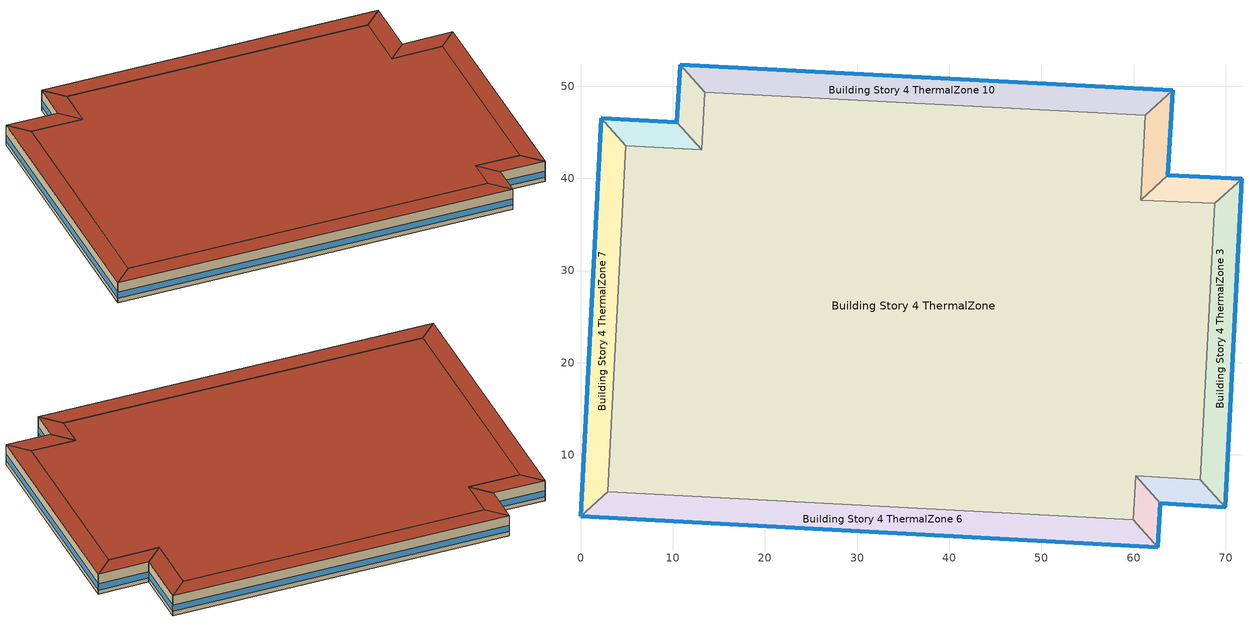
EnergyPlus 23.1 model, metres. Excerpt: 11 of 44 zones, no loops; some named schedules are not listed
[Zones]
Building Story 4 ThermalZone
 floor adiabatic (Typical Interior Ceiling): 61.25,46.86 60.76,37.63 68.8,37.29 67.26,7.32 60.22,7.76 59.96,2.97 2.97,6.01 4.93,43.56 13.14,43.11 13.48,49.34 z10.8
 wall adiabatic (Typical Interior Wall): 60.76,37.63 61.25,46.86 13.48,49.34 13.14,43.11 4.93,43.56 2.97,6.01 59.96,2.97 60.22,7.76 67.26,7.32 68.8,37.29 60.76,37.63 z10.8:14.4
 roof outside (Typical IEAD Roof - Highly Reflective R-25.64): 13.48,49.34 13.14,43.11 4.93,43.56 2.97,6.01 59.96,2.97 60.22,7.76 67.26,7.32 68.8,37.29 60.76,37.63 61.25,46.86 z14.4
Building Story 4 ThermalZone 1
 floor adiabatic (Typical Interior Ceiling): 64.22,49.53 63.72,40.32 60.76,37.63 61.25,46.86 z10.8
 wall outside (Typical Insulated Steel Framed Exterior Wall R-12.99): 63.72,40.32 64.22,49.53 z10.8:14.4
 wall adiabatic (Typical Interior Wall): 64.22,49.53 61.25,46.86 60.76,37.63 63.72,40.32 z10.8:14.4
 window (U 0.55 SHGC 0.25): 63.72,40.34 64.22,49.51 z11.56:12.65
 roof outside (Typical IEAD Roof - Highly Reflective R-25.64): 61.25,46.86 60.76,37.63 63.72,40.32 64.22,49.53 z14.4
Building Story 4 ThermalZone 10
 floor adiabatic (Typical Interior Ceiling): 10.8,52.31 64.22,49.53 61.25,46.86 13.48,49.34 z10.8
 wall outside (Typical Insulated Steel Framed Exterior Wall R-12.99): 64.22,49.53 10.8,52.31 z10.8:14.4
 wall adiabatic (Typical Interior Wall): 10.8,52.31 13.48,49.34 61.25,46.86 64.22,49.53 z10.8:14.4
 window (U 0.55 SHGC 0.25): 64.2,49.53 10.83,52.31 z11.56:12.64
 roof outside (Typical IEAD Roof - Highly Reflective R-25.64): 13.48,49.34 61.25,46.86 64.22,49.53 10.8,52.31 z14.4
Building Story 4 ThermalZone 2
 floor adiabatic (Typical Interior Ceiling): 63.72,40.32 71.76,39.98 68.8,37.29 60.76,37.63 z10.8
 wall outside (Typical Insulated Steel Framed Exterior Wall R-12.99): 71.76,39.98 63.72,40.32 z10.8:14.4
 wall adiabatic (Typical Interior Wall): 63.72,40.32 60.76,37.63 68.8,37.29 71.76,39.98 z10.8:14.4
 window (U 0.55 SHGC 0.25): 71.74,39.98 63.75,40.31 z11.56:12.65
 roof outside (Typical IEAD Roof - Highly Reflective R-25.64): 60.76,37.63 68.8,37.29 71.76,39.98 63.72,40.32 z14.4
Building Story 4 ThermalZone 3
 floor adiabatic (Typical Interior Ceiling): 71.76,39.98 69.92,4.33 67.26,7.32 68.8,37.29 z10.8
 wall outside (Typical Insulated Steel Framed Exterior Wall R-12.99): 69.92,4.33 71.76,39.98 z10.8:14.4
 wall adiabatic (Typical Interior Wall): 71.76,39.98 68.8,37.29 67.26,7.32 69.92,4.33 z10.8:14.4
 window (U 0.55 SHGC 0.25): 69.92,4.36 71.76,39.96 z11.56:12.64
 roof outside (Typical IEAD Roof - Highly Reflective R-25.64): 68.8,37.29 67.26,7.32 69.92,4.33 71.76,39.98 z14.4
Building Story 4 ThermalZone 4
 floor adiabatic (Typical Interior Ceiling): 69.92,4.33 62.89,4.78 60.22,7.76 67.26,7.32 z10.8
 wall outside (Typical Insulated Steel Framed Exterior Wall R-12.99): 62.89,4.78 69.92,4.33 z10.8:14.4
 wall adiabatic (Typical Interior Wall): 69.92,4.33 67.26,7.32 60.22,7.76 62.89,4.78 z10.8:14.4
 window (U 0.55 SHGC 0.25): 62.91,4.77 69.89,4.33 z11.56:12.65
 roof outside (Typical IEAD Roof - Highly Reflective R-25.64): 67.26,7.32 60.22,7.76 62.89,4.78 69.92,4.33 z14.4
Building Story 4 ThermalZone 5
 floor adiabatic (Typical Interior Ceiling): 62.89,4.78 62.63,0 59.96,2.97 60.22,7.76 z10.8
 wall outside (Typical Insulated Steel Framed Exterior Wall R-12.99): 62.63,0 62.89,4.78 z10.8:14.4
 wall adiabatic (Typical Interior Wall): 62.89,4.78 60.22,7.76 59.96,2.97 62.63,0 z10.8:14.4
 window (U 0.55 SHGC 0.25): 62.64,0.03 62.88,4.75 z11.56:12.65
 roof outside (Typical IEAD Roof - Highly Reflective R-25.64): 60.22,7.76 59.96,2.97 62.63,0 62.89,4.78 z14.4
Building Story 4 ThermalZone 6
 floor adiabatic (Typical Interior Ceiling): 62.63,0 0,3.33 2.97,6.01 59.96,2.97 z10.8
 wall outside (Typical Insulated Steel Framed Exterior Wall R-12.99): 0,3.33 62.63,0 z10.8:14.4
 wall adiabatic (Typical Interior Wall): 62.63,0 59.96,2.97 2.97,6.01 0,3.33 z10.8:14.4
 window (U 0.55 SHGC 0.25): 0.03,3.33 62.61,0 z11.56:12.64
 roof outside (Typical IEAD Roof - Highly Reflective R-25.64): 59.96,2.97 2.97,6.01 0,3.33 62.63,0 z14.4
Building Story 4 ThermalZone 7
 floor adiabatic (Typical Interior Ceiling): 0,3.33 2.26,46.53 4.93,43.56 2.97,6.01 z10.8
 wall outside (Typical Insulated Steel Framed Exterior Wall R-12.99): 2.26,46.53 0,3.33 z10.8:14.4
 wall adiabatic (Typical Interior Wall): 0,3.33 2.97,6.01 4.93,43.56 2.26,46.53 z10.8:14.4
 window (U 0.55 SHGC 0.25): 2.26,46.51 0,3.36 z11.56:12.64
 roof outside (Typical IEAD Roof - Highly Reflective R-25.64): 2.97,6.01 4.93,43.56 2.26,46.53 0,3.33 z14.4
Building Story 4 ThermalZone 8
 floor adiabatic (Typical Interior Ceiling): 2.26,46.53 10.47,46.09 13.14,43.11 4.93,43.56 z10.8
 wall outside (Typical Insulated Steel Framed Exterior Wall R-12.99): 10.47,46.09 2.26,46.53 z10.8:14.4
 wall adiabatic (Typical Interior Wall): 2.26,46.53 4.93,43.56 13.14,43.11 10.47,46.09 z10.8:14.4
 window (U 0.55 SHGC 0.25): 10.44,46.09 2.29,46.53 z11.56:12.65
 roof outside (Typical IEAD Roof - Highly Reflective R-25.64): 4.93,43.56 13.14,43.11 10.47,46.09 2.26,46.53 z14.4
Building Story 4 ThermalZone 9
 floor adiabatic (Typical Interior Ceiling): 10.47,46.09 10.8,52.31 13.48,49.34 13.14,43.11 z10.8
 wall outside (Typical Insulated Steel Framed Exterior Wall R-12.99): 10.8,52.31 10.47,46.09 z10.8:14.4
 wall adiabatic (Typical Interior Wall): 10.47,46.09 13.14,43.11 13.48,49.34 10.8,52.31 z10.8:14.4
 window (U 0.55 SHGC 0.25): 10.8,52.28 10.47,46.12 z11.56:12.65
 roof outside (Typical IEAD Roof - Highly Reflective R-25.64): 13.14,43.11 13.48,49.34 10.8,52.31 10.47,46.09 z14.4
[Building]
bld_33: Terrain=City
[Site:Location]
Jack Northrop Fld H_CA_USA: Latitude {deg}=41.3134; Longitude {deg}=-105.584; Time Zone {hr}=-8; Elevation {m}=21
[Site:GroundTemperature:FCfactorMethod]
18.8, 14.3, 13.6, 13.2, 13.3, 12.6, 15.3, 15.6, 17.7, 19.4, 19.7, 18.5
[Site:WaterMainsTemperature]
Calculation Method=Correlation; Annual Average Outdoor Air Temperature {C}=8.96667; Maximum Difference In Monthly Average Outdoor Air Temperatures {deltaC}=26.2
[SizingPeriod:DesignDay] Day of Month=21; Dry-Bulb Temperature Range Modifier Type=DefaultMultipliers; Humidity Condition Type=Wetbulb; Barometric Pressure {Pa}=98769; Rain Indicator=No; Snow Indicator=No; Daylight Saving Time Indicator=No; Begin Environment Reset Mode=FullResetAtBeginEnvironment
Name | Month | Day Type | Maximum Dry-Bulb Temperature {C} | Daily Dry-Bulb Temperature Range {deltaC} | Wetbulb or DewPoint at Maximum Dry-Bulb {C} | Wind Speed {m/s} | Wind Direction {deg} | Solar Model Indicator | ASHRAE Clear Sky Optical Depth for Beam Irradiance (taub) | ASHRAE Clear Sky Optical Depth for Diffuse Irradiance (taud) | Sky Clearness
Buffalo Niagara Intl Ap Ann Clg .4% Condns DB=>MWB 1 | 7 | SummerDesignDay | 30.3 | 9.3 | 21.8 | 5.7 | 240 | ASHRAETau | 0.462 | 2.001
Buffalo Niagara Intl Ap Ann Clg .4% Condns WB=>MDB 1 | 7 | SummerDesignDay | 27.8 | 9.3 | 23.8 | 5.7 | 240 | ASHRAETau | 0.462 | 2.001
Buffalo Niagara Intl Ap Ann Htg 99.6% Condns DB 1 | 1 | WinterDesignDay | -16.3 | 0 | -16.3 | 5.1 | 270 | ASHRAEClearSky |  |  | 0
[Material]
Name | Roughness | Thickness {m} | Conductivity {W/m-K} | Density {kg/m3} | Specific Heat {J/kg-K} | Thermal Absorptance | Solar Absorptance | Visible Absorptance
100mm Normalweight concrete floor | MediumRough | 0.1016 | 2.31045 | 2322 | 832.557 | 0.9 | 0.7 | 0.7
25mm Stucco | Smooth | 0.0254 | 0.72 | 1856 | 840 | 0.9 | 0.7 | 0.7
5/8 in. Gypsum Board | MediumSmooth | 0.0159 | 0.16 | 800 | 1090 | 0.9 | 0.7 | 0.7
G01 13mm gypsum board | Smooth | 0.0127 | 0.160031 | 800.001 | 1090.73 | 0.9 | 0.7 | 0.5
Metal Roof Surface | Smooth | 0.0008 | 45.28 | 7824 | 500 | 0.9 | 0.7 | 0.7
Roof Membrane - Highly Reflective | VeryRough | 0.0095 | 0.16 | 1121.29 | 1460 | 0.75 | 0.45 | 0.7
Std Wood 6inch 1; Std Wood 6inch 2 | MediumSmooth | 0.15 | 0.12 | 540 | 1210 | 0.9 | 0.7 | 0.7
[Material:NoMass] Roughness=Smooth; Thermal Absorptance=0.9; Solar Absorptance=0.7
Name | Thermal Resistance {m2-K/W} | Visible Absorptance
CP02 CARPET PAD | 0.21648 | 0.8
Typical Insulation R-10.81 | 1.90342 | 0.7
Typical Insulation R-24.52 | 4.31889 | 0.7
[WindowMaterial:Gas]
Gap_1_W_0_0032: Gas Type=Air; Thickness {m}=0.0032
[WindowMaterial:Glazing] Optical Data Type=SpectralAverage; Infrared Transmittance at Normal Incidence=0; Back Side Infrared Hemispherical Emissivity=0.84; Conductivity {W/m-K}=1; Dirt Correction Factor for Solar and Visible Transmittance=1; Solar Diffusing=No
Name | Thickness {m} | Solar Transmittance at Normal Incidence | Front Side Solar Reflectance at Normal Incidence | Back Side Solar Reflectance at Normal Incidence | Visible Transmittance at Normal Incidence | Front Side Visible Reflectance at Normal Incidence | Back Side Visible Reflectance at Normal Incidence | Front Side Infrared Hemispherical Emissivity
Glass_2022F_LayerAvg | 0.0039 | 0.355897 | 0.394095 | 0.265645 | 0.677694 | 0.042734 | 0.05547 | 0.046
Glass_2175_LayerAvg | 0.0086 | 0.167758 | 0.217606 | 0.437978 | 0.416044 | 0.078729 | 0.10654 | 0.84
[Construction]
InteriorFurnishings 1: Std Wood 6inch 1
InteriorFurnishings 2: Std Wood 6inch 2
Typical IEAD Roof - Highly Reflective R-25.64: Roof Membrane - Highly Reflective, Typical Insulation R-24.52, Metal Roof Surface
Typical Insulated Steel Framed Exterior Wall R-12.99: 25mm Stucco, 5/8 in. Gypsum Board, Typical Insulation R-10.81, 5/8 in. Gypsum Board
Typical Interior Ceiling: CP02 CARPET PAD, 100mm Normalweight concrete floor
Typical Interior Wall: G01 13mm gypsum board, G01 13mm gypsum board
U 0.55 SHGC 0.25: Glass_2175_LayerAvg, Gap_1_W_0_0032, Glass_2022F_LayerAvg
[Zone] Multiplier=1; Part of Total Floor Area=Yes
Building Story 4 ThermalZone; Building Story 4 ThermalZone 1; Building Story 4 ThermalZone 10; Building Story 4 ThermalZone 2; Building Story 4 ThermalZone 3; Building Story 4 ThermalZone 4; Building Story 4 ThermalZone 5; Building Story 4 ThermalZone 6; Building Story 4 ThermalZone 7; Building Story 4 ThermalZone 8; Building Story 4 ThermalZone 9
[Space] Space Type=Story Top Blended Space Type
Name | Zone
Building Story 4 Space | Building Story 4 ThermalZone
Building Story 4 Space 1 | Building Story 4 ThermalZone 1
Building Story 4 Space 10 | Building Story 4 ThermalZone 10
Building Story 4 Space 2 | Building Story 4 ThermalZone 2
Building Story 4 Space 3 | Building Story 4 ThermalZone 3
Building Story 4 Space 4 | Building Story 4 ThermalZone 4
Building Story 4 Space 5 | Building Story 4 ThermalZone 5
Building Story 4 Space 6 | Building Story 4 ThermalZone 6
Building Story 4 Space 7 | Building Story 4 ThermalZone 7
Building Story 4 Space 8 | Building Story 4 ThermalZone 8
Building Story 4 Space 9 | Building Story 4 ThermalZone 9
[SpaceList]
Story Top Blended Space Type: Building Story 4 Space 4, Building Story 4 Space, Building Story 4 Space 6, Building Story 4 Space 1, Building Story 4 Space 3, Building Story 4 Space 2, Building Story 4 Space 7, Building Story 4 Space 8, Building Story 4 Space 5, Building Story 4 Space 10, Building Story 4 Space 9
[InternalMass]
Name | Construction | Zone or ZoneList | Space or SpaceList | Surface Area {m2}
Building Story 4 Space 4 Office WholeBuilding - Lg Office A  - Story Top Mass; Building Story 4 Space 4 Office WholeBuilding - Lg Office C  - Story Top Mass | InteriorFurnishings 1 | Building Story 4 ThermalZone 4 | Building Story 4 Space 4 | 3.36376
Building Story 4 Space Office WholeBuilding - Lg Office A  - Story Top Mass; Building Story 4 Space Office WholeBuilding - Lg Office C  - Story Top Mass | InteriorFurnishings 1 | Building Story 4 ThermalZone | Building Story 4 Space | 450.285
Building Story 4 Space 6 Office WholeBuilding - Lg Office A  - Story Top Mass; Building Story 4 Space 6 Office WholeBuilding - Lg Office C  - Story Top Mass | InteriorFurnishings 1 | Building Story 4 ThermalZone 6 | Building Story 4 Space 6 | 28.7518
Building Story 4 Space 1 Office WholeBuilding - Lg Office A  - Story Top Mass; Building Story 4 Space 1 Office WholeBuilding - Lg Office C  - Story Top Mass | InteriorFurnishings 1 | Building Story 4 ThermalZone 1 | Building Story 4 Space 1 | 4.42116
Building Story 4 Space 3 Office WholeBuilding - Lg Office A  - Story Top Mass; Building Story 4 Space 3 Office WholeBuilding - Lg Office C  - Story Top Mass | InteriorFurnishings 1 | Building Story 4 ThermalZone 3 | Building Story 4 Space 3 | 15.6847
Building Story 4 Space 2 Office WholeBuilding - Lg Office A  - Story Top Mass; Building Story 4 Space 2 Office WholeBuilding - Lg Office C  - Story Top Mass | InteriorFurnishings 1 | Building Story 4 ThermalZone 2 | Building Story 4 Space 2 | 3.84133
Building Story 4 Space 7 Office WholeBuilding - Lg Office A  - Story Top Mass; Building Story 4 Space 7 Office WholeBuilding - Lg Office C  - Story Top Mass | InteriorFurnishings 1 | Building Story 4 ThermalZone 7 | Building Story 4 Space 7 | 19.4034
Building Story 4 Space 8 Office WholeBuilding - Lg Office A  - Story Top Mass; Building Story 4 Space 8 Office WholeBuilding - Lg Office C  - Story Top Mass | InteriorFurnishings 1 | Building Story 4 ThermalZone 8 | Building Story 4 Space 8 | 3.94167
Building Story 4 Space 5 Office WholeBuilding - Lg Office A  - Story Top Mass; Building Story 4 Space 5 Office WholeBuilding - Lg Office C  - Story Top Mass | InteriorFurnishings 1 | Building Story 4 ThermalZone 5 | Building Story 4 Space 5 | 2.29584
Building Story 4 Space 10 Office WholeBuilding - Lg Office A  - Story Top Mass; Building Story 4 Space 10 Office WholeBuilding - Lg Office C  - Story Top Mass | InteriorFurnishings 1 | Building Story 4 ThermalZone 10 | Building Story 4 Space 10 | 24.3164
Building Story 4 Space 9 Office WholeBuilding - Lg Office A  - Story Top Mass; Building Story 4 Space 9 Office WholeBuilding - Lg Office C  - Story Top Mass | InteriorFurnishings 1 | Building Story 4 ThermalZone 9 | Building Story 4 Space 9 | 2.99235
Building Story 4 Space 4 Office WholeBuilding - Lg Office A end_a - Story Top Mass; Building Story 4 Space 4 Office WholeBuilding - Lg Office A end_b - Story Top Mass; Building Story 4 Space 4 Office WholeBuilding - Lg Office C end_a - Story Top Mass; Building Story 4 Space 4 Office WholeBuilding - Lg Office C end_b - Story Top Mass | InteriorFurnishings 1 | Building Story 4 ThermalZone 4 | Building Story 4 Space 4 | 0.251434
Building Story 4 Space Office WholeBuilding - Lg Office A end_a - Story Top Mass; Building Story 4 Space Office WholeBuilding - Lg Office A end_b - Story Top Mass; Building Story 4 Space Office WholeBuilding - Lg Office C end_a - Story Top Mass; Building Story 4 Space Office WholeBuilding - Lg Office C end_b - Story Top Mass | InteriorFurnishings 1 | Building Story 4 ThermalZone | Building Story 4 Space | 33.6579
Building Story 4 Space 6 Office WholeBuilding - Lg Office A end_a - Story Top Mass; Building Story 4 Space 6 Office WholeBuilding - Lg Office A end_b - Story Top Mass; Building Story 4 Space 6 Office WholeBuilding - Lg Office C end_a - Story Top Mass; Building Story 4 Space 6 Office WholeBuilding - Lg Office C end_b - Story Top Mass | InteriorFurnishings 1 | Building Story 4 ThermalZone 6 | Building Story 4 Space 6 | 2.14914
Building Story 4 Space 1 Office WholeBuilding - Lg Office A end_a - Story Top Mass; Building Story 4 Space 1 Office WholeBuilding - Lg Office A end_b - Story Top Mass; Building Story 4 Space 1 Office WholeBuilding - Lg Office C end_a - Story Top Mass; Building Story 4 Space 1 Office WholeBuilding - Lg Office C end_b - Story Top Mass | InteriorFurnishings 1 | Building Story 4 ThermalZone 1 | Building Story 4 Space 1 | 0.330473
Building Story 4 Space 3 Office WholeBuilding - Lg Office A end_a - Story Top Mass; Building Story 4 Space 3 Office WholeBuilding - Lg Office A end_b - Story Top Mass; Building Story 4 Space 3 Office WholeBuilding - Lg Office C end_a - Story Top Mass; Building Story 4 Space 3 Office WholeBuilding - Lg Office C end_b - Story Top Mass | InteriorFurnishings 1 | Building Story 4 ThermalZone 3 | Building Story 4 Space 3 | 1.1724
Building Story 4 Space 2 Office WholeBuilding - Lg Office A end_a - Story Top Mass; Building Story 4 Space 2 Office WholeBuilding - Lg Office A end_b - Story Top Mass; Building Story 4 Space 2 Office WholeBuilding - Lg Office C end_a - Story Top Mass; Building Story 4 Space 2 Office WholeBuilding - Lg Office C end_b - Story Top Mass | InteriorFurnishings 1 | Building Story 4 ThermalZone 2 | Building Story 4 Space 2 | 0.287132
Building Story 4 Space 7 Office WholeBuilding - Lg Office A end_a - Story Top Mass; Building Story 4 Space 7 Office WholeBuilding - Lg Office A end_b - Story Top Mass; Building Story 4 Space 7 Office WholeBuilding - Lg Office C end_a - Story Top Mass; Building Story 4 Space 7 Office WholeBuilding - Lg Office C end_b - Story Top Mass | InteriorFurnishings 1 | Building Story 4 ThermalZone 7 | Building Story 4 Space 7 | 1.45037
Building Story 4 Space 8 Office WholeBuilding - Lg Office A end_a - Story Top Mass; Building Story 4 Space 8 Office WholeBuilding - Lg Office A end_b - Story Top Mass; Building Story 4 Space 8 Office WholeBuilding - Lg Office C end_a - Story Top Mass; Building Story 4 Space 8 Office WholeBuilding - Lg Office C end_b - Story Top Mass | InteriorFurnishings 1 | Building Story 4 ThermalZone 8 | Building Story 4 Space 8 | 0.294632
Building Story 4 Space 5 Office WholeBuilding - Lg Office A end_a - Story Top Mass; Building Story 4 Space 5 Office WholeBuilding - Lg Office A end_b - Story Top Mass; Building Story 4 Space 5 Office WholeBuilding - Lg Office C end_a - Story Top Mass; Building Story 4 Space 5 Office WholeBuilding - Lg Office C end_b - Story Top Mass | InteriorFurnishings 1 | Building Story 4 ThermalZone 5 | Building Story 4 Space 5 | 0.17161
Building Story 4 Space 10 Office WholeBuilding - Lg Office A end_a - Story Top Mass; Building Story 4 Space 10 Office WholeBuilding - Lg Office A end_b - Story Top Mass; Building Story 4 Space 10 Office WholeBuilding - Lg Office C end_a - Story Top Mass; Building Story 4 Space 10 Office WholeBuilding - Lg Office C end_b - Story Top Mass | InteriorFurnishings 1 | Building Story 4 ThermalZone 10 | Building Story 4 Space 10 | 1.8176
Building Story 4 Space 9 Office WholeBuilding - Lg Office A end_a - Story Top Mass; Building Story 4 Space 9 Office WholeBuilding - Lg Office A end_b - Story Top Mass; Building Story 4 Space 9 Office WholeBuilding - Lg Office C end_a - Story Top Mass; Building Story 4 Space 9 Office WholeBuilding - Lg Office C end_b - Story Top Mass | InteriorFurnishings 1 | Building Story 4 ThermalZone 9 | Building Story 4 Space 9 | 0.223672
Building Story 4 Space 4 Office WholeBuilding - Lg Office B  - Story Top Mass | InteriorFurnishings 1 | Building Story 4 ThermalZone 4 | Building Story 4 Space 4 | 27.7583
Building Story 4 Space Office WholeBuilding - Lg Office B  - Story Top Mass | InteriorFurnishings 1 | Building Story 4 ThermalZone | Building Story 4 Space | 3715.84
Building Story 4 Space 6 Office WholeBuilding - Lg Office B  - Story Top Mass | InteriorFurnishings 1 | Building Story 4 ThermalZone 6 | Building Story 4 Space 6 | 237.265
Building Story 4 Space 1 Office WholeBuilding - Lg Office B  - Story Top Mass | InteriorFurnishings 1 | Building Story 4 ThermalZone 1 | Building Story 4 Space 1 | 36.4842
Building Story 4 Space 3 Office WholeBuilding - Lg Office B  - Story Top Mass | InteriorFurnishings 1 | Building Story 4 ThermalZone 3 | Building Story 4 Space 3 | 129.433
Building Story 4 Space 2 Office WholeBuilding - Lg Office B  - Story Top Mass | InteriorFurnishings 1 | Building Story 4 ThermalZone 2 | Building Story 4 Space 2 | 31.6994
Building Story 4 Space 7 Office WholeBuilding - Lg Office B  - Story Top Mass | InteriorFurnishings 1 | Building Story 4 ThermalZone 7 | Building Story 4 Space 7 | 160.12
Building Story 4 Space 8 Office WholeBuilding - Lg Office B  - Story Top Mass | InteriorFurnishings 1 | Building Story 4 ThermalZone 8 | Building Story 4 Space 8 | 32.5273
Building Story 4 Space 5 Office WholeBuilding - Lg Office B  - Story Top Mass | InteriorFurnishings 1 | Building Story 4 ThermalZone 5 | Building Story 4 Space 5 | 18.9457
Building Story 4 Space 10 Office WholeBuilding - Lg Office B  - Story Top Mass | InteriorFurnishings 1 | Building Story 4 ThermalZone 10 | Building Story 4 Space 10 | 200.663
Building Story 4 Space 9 Office WholeBuilding - Lg Office B  - Story Top Mass | InteriorFurnishings 1 | Building Story 4 ThermalZone 9 | Building Story 4 Space 9 | 24.6934
Building Story 4 Space 4 Office WholeBuilding - Lg Office B end_a - Story Top Mass; Building Story 4 Space 4 Office WholeBuilding - Lg Office B end_b - Story Top Mass | InteriorFurnishings 1 | Building Story 4 ThermalZone 4 | Building Story 4 Space 4 | 2.07488
Building Story 4 Space Office WholeBuilding - Lg Office B end_a - Story Top Mass; Building Story 4 Space Office WholeBuilding - Lg Office B end_b - Story Top Mass | InteriorFurnishings 1 | Building Story 4 ThermalZone | Building Story 4 Space | 277.751
Building Story 4 Space 6 Office WholeBuilding - Lg Office B end_a - Story Top Mass; Building Story 4 Space 6 Office WholeBuilding - Lg Office B end_b - Story Top Mass | InteriorFurnishings 1 | Building Story 4 ThermalZone 6 | Building Story 4 Space 6 | 17.7351
Building Story 4 Space 1 Office WholeBuilding - Lg Office B end_a - Story Top Mass; Building Story 4 Space 1 Office WholeBuilding - Lg Office B end_b - Story Top Mass | InteriorFurnishings 1 | Building Story 4 ThermalZone 1 | Building Story 4 Space 1 | 2.72712
Building Story 4 Space 3 Office WholeBuilding - Lg Office B end_a - Story Top Mass; Building Story 4 Space 3 Office WholeBuilding - Lg Office B end_b - Story Top Mass | InteriorFurnishings 1 | Building Story 4 ThermalZone 3 | Building Story 4 Space 3 | 9.67489
Building Story 4 Space 2 Office WholeBuilding - Lg Office B end_a - Story Top Mass; Building Story 4 Space 2 Office WholeBuilding - Lg Office B end_b - Story Top Mass | InteriorFurnishings 1 | Building Story 4 ThermalZone 2 | Building Story 4 Space 2 | 2.36947
Building Story 4 Space 7 Office WholeBuilding - Lg Office B end_a - Story Top Mass; Building Story 4 Space 7 Office WholeBuilding - Lg Office B end_b - Story Top Mass | InteriorFurnishings 1 | Building Story 4 ThermalZone 7 | Building Story 4 Space 7 | 11.9687
Building Story 4 Space 8 Office WholeBuilding - Lg Office B end_a - Story Top Mass; Building Story 4 Space 8 Office WholeBuilding - Lg Office B end_b - Story Top Mass | InteriorFurnishings 1 | Building Story 4 ThermalZone 8 | Building Story 4 Space 8 | 2.43136
Building Story 4 Space 5 Office WholeBuilding - Lg Office B end_a - Story Top Mass; Building Story 4 Space 5 Office WholeBuilding - Lg Office B end_b - Story Top Mass | InteriorFurnishings 1 | Building Story 4 ThermalZone 5 | Building Story 4 Space 5 | 1.41615
Building Story 4 Space 10 Office WholeBuilding - Lg Office B end_a - Story Top Mass; Building Story 4 Space 10 Office WholeBuilding - Lg Office B end_b - Story Top Mass | InteriorFurnishings 1 | Building Story 4 ThermalZone 10 | Building Story 4 Space 10 | 14.9992
Building Story 4 Space 9 Office WholeBuilding - Lg Office B end_a - Story Top Mass; Building Story 4 Space 9 Office WholeBuilding - Lg Office B end_b - Story Top Mass | InteriorFurnishings 1 | Building Story 4 ThermalZone 9 | Building Story 4 Space 9 | 1.84578
Building Story 4 Space Mass | InteriorFurnishings 2 | Building Story 4 ThermalZone | Building Story 4 Space | 5306.54
Building Story 4 Space 1 Mass | InteriorFurnishings 2 | Building Story 4 ThermalZone 1 | Building Story 4 Space 1 | 52.1027
Building Story 4 Space 10 Mass | InteriorFurnishings 2 | Building Story 4 ThermalZone 10 | Building Story 4 Space 10 | 286.564
Building Story 4 Space 2 Mass | InteriorFurnishings 2 | Building Story 4 ThermalZone 2 | Building Story 4 Space 2 | 45.2695
Building Story 4 Space 3 Mass | InteriorFurnishings 2 | Building Story 4 ThermalZone 3 | Building Story 4 Space 3 | 184.842
Building Story 4 Space 4 Mass | InteriorFurnishings 2 | Building Story 4 ThermalZone 4 | Building Story 4 Space 4 | 39.6413
Building Story 4 Space 5 Mass | InteriorFurnishings 2 | Building Story 4 ThermalZone 5 | Building Story 4 Space 5 | 27.0561
Building Story 4 Space 6 Mass | InteriorFurnishings 2 | Building Story 4 ThermalZone 6 | Building Story 4 Space 6 | 338.836
Building Story 4 Space 7 Mass | InteriorFurnishings 2 | Building Story 4 ThermalZone 7 | Building Story 4 Space 7 | 228.666
Building Story 4 Space 8 Mass | InteriorFurnishings 2 | Building Story 4 ThermalZone 8 | Building Story 4 Space 8 | 46.4519
Building Story 4 Space 9 Mass | InteriorFurnishings 2 | Building Story 4 ThermalZone 9 | Building Story 4 Space 9 | 35.2644
[Lights]
Office WholeBuilding - Lg Office Lights 2: Zone or ZoneList or Space or SpaceList=Story Top Blended Space Type; Schedule=OfficeLarge BLDG_LIGHT_SCH_2013; Design Level Calculation Method=Watts/Area; Watts per Zone Floor Area {W/m2}=8.82641; Return Air Fraction=0; Fraction Radiant=0.7; Fraction Visible=0.2; Fraction Replaceable=1
[People]
Office WholeBuilding - Lg Office People 2: Zone or ZoneList or Space or SpaceList=Story Top Blended Space Type; Number of People Schedule=OfficeLarge BLDG_OCC_SCH; Number of People Calculation Method=People/Area; People per Floor Area {person/m2}=0.0538196; Fraction Radiant=0.3; Activity Level Schedule=OfficeLarge ACTIVITY_SCH; Enable ASHRAE 55 Comfort Warnings=Yes; Mean Radiant Temperature Calculation Type=ZoneAveraged; Work Efficiency Schedule=Work Efficiency Schedule; Clothing Insulation Schedule=Clothing Schedule; Air Velocity Schedule=Air Velocity Schedule; Thermal Comfort Model 1 Type=Fanger
[ElectricEquipment]
Office WholeBuilding - Lg Office Elec Equip 2: Zone or ZoneList or Space or SpaceList=Story Top Blended Space Type; Schedule=OfficeLarge BLDG_EQUIP_SCH; Design Level Calculation Method=Watts/Area; Watts per Zone Floor Area {W/m2}=8.07007; Fraction Latent=0; Fraction Radiant=0.5; Fraction Lost=0
[ZoneInfiltration:DesignFlowRate] Zone or ZoneList or Space or SpaceList=Story Top Blended Space Type; Schedule=Always On Discrete; Design Flow Rate Calculation Method=Flow/ExteriorArea; Constant Term Coefficient=0; Temperature Term Coefficient=0; Velocity Term Coefficient=0.224; Velocity Squared Term Coefficient=0
Name | Flow Rate per Exterior Surface Area {m3/s-m2}
Office WholeBuilding - Lg Office A  - Story Top Infiltration; Office WholeBuilding - Lg Office C  - Story Top Infiltration | 2.64808e-05
Office WholeBuilding - Lg Office A end_a - Story Top Infiltration; Office WholeBuilding - Lg Office A end_b - Story Top Infiltration; Office WholeBuilding - Lg Office C end_a - Story Top Infiltration; Office WholeBuilding - Lg Office C end_b - Story Top Infiltration | 3.95878e-06
Office WholeBuilding - Lg Office B end_a - Story Top Infiltration; Office WholeBuilding - Lg Office B end_b - Story Top Infiltration | 1.63343e-05
[Daylighting:Controls] Lighting Control Type=Stepped; Minimum Input Power Fraction for Continuous or ContinuousOff Dimming Control=0.3; Minimum Light Output Fraction for Continuous or ContinuousOff Dimming Control=0.2; Number of Stepped Control Steps=3; Probability Lighting will be Reset When Needed in Manual Stepped Control=1; Glare Calculation Azimuth Angle of View Direction Clockwise from Zone y-Axis {deg}=-0; Maximum Allowable Discomfort Glare Index=22; Illuminance Setpoint at Reference Point 1 {lux}=377; Illuminance Setpoint at Reference Point 2 {lux}=377
Name | Zone or Space | Glare Calculation Daylighting Reference Point | Daylighting Reference Point 1 | Fraction of Lights Controlled by Reference Point 1 | Daylighting Reference Point 2 | Fraction of Lights Controlled by Reference Point 2
Building Story 4 ThermalZone 10 DaylightingControls | Building Story 4 ThermalZone 10 | Building Story 4 Space 10 Daylt Sensor 1 | Building Story 4 Space 10 Daylt Sensor 1 | 0.452 | Building Story 4 Space 10 Daylt Sensor 2 | 0.107
Building Story 4 ThermalZone 3 DaylightingControls | Building Story 4 ThermalZone 3 | Building Story 4 Space 3 Daylt Sensor 1 | Building Story 4 Space 3 Daylt Sensor 1 | 0.459 | Building Story 4 Space 3 Daylt Sensor 2 | 0.104
Building Story 4 ThermalZone 6 DaylightingControls | Building Story 4 ThermalZone 6 | Building Story 4 Space 6 Daylt Sensor 1 | Building Story 4 Space 6 Daylt Sensor 1 | 0.45 | Building Story 4 Space 6 Daylt Sensor 2 | 0.108
Building Story 4 ThermalZone 7 DaylightingControls | Building Story 4 ThermalZone 7 | Building Story 4 Space 7 Daylt Sensor 1 | Building Story 4 Space 7 Daylt Sensor 1 | 0.454 | Building Story 4 Space 7 Daylt Sensor 2 | 0.106
[AvailabilityManager:NightCycle] Applicability Schedule=Always On Discrete; Control Type=CycleOnAny; Thermostat Tolerance {deltaC}=1.9999; Cycling Run Time Control Type=Thermostat; Cycling Run Time {s}=1800
Name | Fan Schedule
Availability Manager Night Cycle 1 | 11 Zone PVAV Occ Sch
Availability Manager Night Cycle 2 | 11 Zone PVAV 1 Occ Sch
Availability Manager Night Cycle 3 | 11 Zone PVAV 2 Occ Sch
Availability Manager Night Cycle 4 | 11 Zone PVAV 3 Occ Sch
[AvailabilityManager:Scheduled] Schedule=Always On Discrete
11 Zone PVAV OA System Availability Manager; 11 Zone PVAV 1 OA System Availability Manager; 11 Zone PVAV 2 OA System Availability Manager; 11 Zone PVAV 3 OA System Availability Manager
[Exterior:Lights] Control Option=AstronomicalClock
Name | Schedule | Design Level {W}
Building Facades | Schedule Ruleset 1 | 1153.37
Main Entries | Schedule Ruleset 2 | 340.548
Other Doors | Schedule Ruleset 2 | 757.718
Parking Areas and Drives | Schedule Ruleset 2 | 13552.8
[EnergyManagementSystem:Sensor]
Name | Output:Variable or Output:Meter Index Key | Output:Variable or Output:Meter
Ele_Sen | Whole Building | Facility Total Purchased Electricity Energy
Fut_Sen | NYSTc 2030 Future Hourly Emissions Sch | Schedule Value
His_Sen | New York 2019 Historical Hourly Emissions Sch | Schedule Value
Mains_Water_Temp_Sen | Environment | Site Mains Water Temperature
OAT; OAT_1; OAT_2; OAT_3 | Environment | Site Outdoor Air Drybulb Temperature
[EnergyManagementSystem:Actuator] Actuated Component Control Type=Schedule Value
Name | Actuated Component Unique | Actuated Component Type
Mains_Water_Temp_Act | Mains Water Temperature | Schedule:Constant
SYS11ZonePVAV1ClgSch0; SYS11ZonePVAVClgSch0 | SchoolSecondary CLGSETP_SCH_NO_SETBACK | Schedule:Year
SYS11ZonePVAV1HtgSch0 | SchoolSecondary HTGSETP_SCH_YES_OPTIMUM | Schedule:Year
SYS11ZonePVAV2ClgSch0; SYS11ZonePVAV3ClgSch0 | OfficeLarge CLGSETP_SCH_NO_SETBACK | Schedule:Year
SYS11ZonePVAV2HtgSch0; SYS11ZonePVAV3HtgSch0 | OfficeLarge HTGSETP_SCH_YES_OPTIMUM | Schedule:Year
SYS11ZonePVAVHtgSch0 | SchoolSecondary HTGSETP_SCH_PSZ_AC | Schedule:Year
[EnergyManagementSystem:Program]
Emissions_Calc_Prgm: SET fut_hr_val = Fut_Sen; SET his_hr_val = His_Sen; SET fut_yr_val = 92; SET his_yr_val = 583; SET elec = Ele_Sen; SET conv = 1000000 * 60 * 60; SET conv_kg_mt = 0.001; SET fut_hr = (fut_hr_val * elec / conv) * conv_kg_mt; SET his_hr = (his_hr_val * elec / conv) * conv_kg_mt; SET fut_yr = (fut_yr_val * elec / conv) * conv_kg_mt; SET his_yr = (his_yr_val * elec / conv) * conv_kg_mt; SET fut_hr_intensity = fut_hr * 1000 / 141896.11727008352; SET his_hr_intensity = his_hr * 1000 / 141896.11727008352; SET fut_yr_intensity = fut_yr * 1000 / 141896.11727008352; SET his_yr_intensity = his_yr * 1000 / 141896.11727008352
Mains_Water_Prg: SET Mains_Water_Temp_Act = Mains_Water_Temp_Sen
SYS11ZonePVAV1OptimumStartProg0: IF DaylightSavings==0 && DayOfWeek>1 && Hour==5 && OAT_1<23.9 && OAT_1>1.7; SET SYS11ZonePVAV1ClgSch0 = 29.4; SET SYS11ZonePVAV1HtgSch0 = 15.6; ELSEIF DaylightSavings==0 && DayOfWeek==1 && Hour==7 && OAT_1<23.9 && OAT_1>1.7; SET SYS11ZonePVAV1ClgSch0 = 29.4; SET SYS11ZonePVAV1HtgSch0 = 15.6; ELSEIF DaylightSavings==1 && DayOfWeek>1 && Hour==4 && OAT_1<23.9 && OAT_1>1.7; SET SYS11ZonePVAV1ClgSch0 = 29.4; SET SYS11ZonePVAV1HtgSch0 = 15.6; ELSEIF DaylightSavings==1 && DayOfWeek==1 && Hour==6 && OAT_1<23.9 && OAT_1>1.7; SET SYS11ZonePVAV1ClgSch0 = 29.4; SET SYS11ZonePVAV1HtgSch0 = 15.6; ELSE; SET SYS11ZonePVAV1ClgSch0 = NULL; SET SYS11ZonePVAV1HtgSch0 = NULL; ENDIF
SYS11ZonePVAV2OptimumStartProg0: IF DaylightSavings==0 && DayOfWeek>1 && Hour==5 && OAT_2<23.9 && OAT_2>1.7; SET SYS11ZonePVAV2ClgSch0 = 29.4; SET SYS11ZonePVAV2HtgSch0 = 15.6; ELSEIF DaylightSavings==0 && DayOfWeek==1 && Hour==7 && OAT_2<23.9 && OAT_2>1.7; SET SYS11ZonePVAV2ClgSch0 = 29.4; SET SYS11ZonePVAV2HtgSch0 = 15.6; ELSEIF DaylightSavings==1 && DayOfWeek>1 && Hour==4 && OAT_2<23.9 && OAT_2>1.7; SET SYS11ZonePVAV2ClgSch0 = 29.4; SET SYS11ZonePVAV2HtgSch0 = 15.6; ELSEIF DaylightSavings==1 && DayOfWeek==1 && Hour==6 && OAT_2<23.9 && OAT_2>1.7; SET SYS11ZonePVAV2ClgSch0 = 29.4; SET SYS11ZonePVAV2HtgSch0 = 15.6; ELSE; SET SYS11ZonePVAV2ClgSch0 = NULL; SET SYS11ZonePVAV2HtgSch0 = NULL; ENDIF
SYS11ZonePVAV3OptimumStartProg0: IF DaylightSavings==0 && DayOfWeek>1 && Hour==5 && OAT_3<23.9 && OAT_3>1.7; SET SYS11ZonePVAV3ClgSch0 = 29.4; SET SYS11ZonePVAV3HtgSch0 = 15.6; ELSEIF DaylightSavings==0 && DayOfWeek==1 && Hour==7 && OAT_3<23.9 && OAT_3>1.7; SET SYS11ZonePVAV3ClgSch0 = 29.4; SET SYS11ZonePVAV3HtgSch0 = 15.6; ELSEIF DaylightSavings==1 && DayOfWeek>1 && Hour==4 && OAT_3<23.9 && OAT_3>1.7; SET SYS11ZonePVAV3ClgSch0 = 29.4; SET SYS11ZonePVAV3HtgSch0 = 15.6; ELSEIF DaylightSavings==1 && DayOfWeek==1 && Hour==6 && OAT_3<23.9 && OAT_3>1.7; SET SYS11ZonePVAV3ClgSch0 = 29.4; SET SYS11ZonePVAV3HtgSch0 = 15.6; ELSE; SET SYS11ZonePVAV3ClgSch0 = NULL; SET SYS11ZonePVAV3HtgSch0 = NULL; ENDIF
SYS11ZonePVAVOptimumStartProg0: IF DaylightSavings==0 && DayOfWeek>1 && Hour==5 && OAT<23.9 && OAT>1.7; SET SYS11ZonePVAVClgSch0 = 29.4; SET SYS11ZonePVAVHtgSch0 = 15.6; ELSEIF DaylightSavings==0 && DayOfWeek==1 && Hour==7 && OAT<23.9 && OAT>1.7; SET SYS11ZonePVAVClgSch0 = 29.4; SET SYS11ZonePVAVHtgSch0 = 15.6; ELSEIF DaylightSavings==1 && DayOfWeek>1 && Hour==4 && OAT<23.9 && OAT>1.7; SET SYS11ZonePVAVClgSch0 = 29.4; SET SYS11ZonePVAVHtgSch0 = 15.6; ELSEIF DaylightSavings==1 && DayOfWeek==1 && Hour==6 && OAT<23.9 && OAT>1.7; SET SYS11ZonePVAVClgSch0 = 29.4; SET SYS11ZonePVAVHtgSch0 = 15.6; ELSE; SET SYS11ZonePVAVClgSch0 = NULL; SET SYS11ZonePVAVHtgSch0 = NULL; ENDIF
[EnergyManagementSystem:ProgramCallingManager]
Emissions Calc Prgm: EndOfSystemTimestepBeforeHVACReporting; Emissions_Calc_Prgm
Mains_Water_Prg_Mgr: BeginTimestepBeforePredictor; Mains_Water_Prg
SYS11ZonePVAV1OptimumStartCallingManager0: BeginTimestepBeforePredictor; SYS11ZonePVAV1OptimumStartProg0
SYS11ZonePVAV2OptimumStartCallingManager0: BeginTimestepBeforePredictor; SYS11ZonePVAV2OptimumStartProg0
SYS11ZonePVAV3OptimumStartCallingManager0: BeginTimestepBeforePredictor; SYS11ZonePVAV3OptimumStartProg0
SYS11ZonePVAVOptimumStartCallingManager0: BeginTimestepBeforePredictor; SYS11ZonePVAVOptimumStartProg0
[EnergyManagementSystem:OutputVariable] Type of Data in Variable=Summed; Update Frequency=SystemTimestep; EMS Program or Subroutine=Emissions_Calc_Prgm
Name | EMS Variable | Units
Future_Annual_Electricity_Emissions | fut_yr | mt
Future_Annual_Electricity_Emissions_Intensity | fut_yr_intensity | kg/ft2
Future_Hourly_Electricity_Emissions | fut_hr | mt
Future_Hourly_Electricity_Emissions_Intensity | fut_hr_intensity | kg/ft2
Historical_Annual_Electricity_Emissions | his_yr | mt
Historical_Annual_Electricity_Emissions_Intensity | his_yr_intensity | kg/ft2
Historical_Hourly_Electricity_Emissions | his_hr | mt
Historical_Hourly_Electricity_Emissions_Intensity | his_hr_intensity | kg/ft2
[Schedule:Day:Interval]
OfficeLarge BLDG_LIGHT_SCH_2013 Wkdy Day: No, 05:00, 0.05, 06:00, 0.1, 07:00, 0.0905601, 08:00, 0.27168, 17:00, 0.815041, 18:00, 0.452801, 20:00, 0.27168, 22:00, 0.18112, 23:00, 0.0905601, 24:00, 0.0452801
OfficeLarge BLDG_LIGHT_SCH_2013 Sat Day: No, 06:00, 0.05, 08:00, 0.0905601, 12:00, 0.27168, 17:00, 0.13584, 19:00, 0.0452801, 24:00, 0.05
OfficeLarge BLDG_LIGHT_SCH_2013 Default: No, 05:00, 0.05, 18:00, 0.0452801, 24:00, 0.05
OfficeLarge BLDG_LIGHT_SCH_2013 Summer Design Day; Clothing Schedule Default Winter Clothes; OfficeLarge BLDG_EQUIP_SCH Summer Design Day: No, 24:00, 1
OfficeLarge BLDG_LIGHT_SCH_2013 Winter Design Day; Work Efficiency Schedule Default; OfficeLarge BLDG_OCC_SCH Winter Design Day; OfficeLarge BLDG_EQUIP_SCH Winter Design Day: No, 24:00, 0
Air Velocity Schedule Default: No, 24:00, 0.2
OfficeLarge BLDG_OCC_SCH Wkdy Day: No, 06:00, 0, 07:00, 0.1, 08:00, 0.2, 12:00, 0.95, 13:00, 0.5, 17:00, 0.95, 18:00, 0.3, 22:00, 0.1, 24:00, 0.05
OfficeLarge BLDG_OCC_SCH Sat Day: No, 06:00, 0, 08:00, 0.1, 12:00, 0.3, 17:00, 0.1, 19:00, 0.05, 24:00, 0
OfficeLarge BLDG_OCC_SCH Default: No, 06:00, 0, 18:00, 0.05, 24:00, 0
OfficeLarge BLDG_OCC_SCH Summer Design Day: No, 06:00, 0, 22:00, 1, 24:00, 0.05
OfficeLarge ACTIVITY_SCH Default; OfficeLarge ACTIVITY_SCH Summer Design Day; OfficeLarge ACTIVITY_SCH Winter Design Day: No, 24:00, 120
OfficeLarge BLDG_EQUIP_SCH Wkdy Day: No, 08:00, 0.4, 12:00, 0.9, 13:00, 0.8, 17:00, 0.9, 18:00, 0.5, 24:00, 0.4
OfficeLarge BLDG_EQUIP_SCH Sat Day: No, 06:00, 0.3, 08:00, 0.4, 12:00, 0.5, 17:00, 0.35, 24:00, 0.3
OfficeLarge BLDG_EQUIP_SCH Default: No, 24:00, 0.3
Schedule Day 103: No, 06:00, 0, 24:00, 1
Schedule Day 104: No, 06:00, 0.7, 24:00, 1
[Schedule:Week:Daily]
OfficeLarge BLDG_LIGHT_SCH_2013 Week Rule - Jan1-Jan3: OfficeLarge BLDG_LIGHT_SCH_2013 Wkdy Day, OfficeLarge BLDG_LIGHT_SCH_2013 Wkdy Day, OfficeLarge BLDG_LIGHT_SCH_2013 Wkdy Day, OfficeLarge BLDG_LIGHT_SCH_2013 Wkdy Day, OfficeLarge BLDG_LIGHT_SCH_2013 Wkdy Day, OfficeLarge BLDG_LIGHT_SCH_2013 Wkdy Day, OfficeLarge BLDG_LIGHT_SCH_2013 Sat Day, OfficeLarge BLDG_LIGHT_SCH_2013 Default, OfficeLarge BLDG_LIGHT_SCH_2013 Summer Design Day, OfficeLarge BLDG_LIGHT_SCH_2013 Winter Design Day, OfficeLarge BLDG_LIGHT_SCH_2013 Default, OfficeLarge BLDG_LIGHT_SCH_2013 Default
OfficeLarge BLDG_LIGHT_SCH_2013 Week Rule - Jan4-Dec31: OfficeLarge BLDG_LIGHT_SCH_2013 Default, OfficeLarge BLDG_LIGHT_SCH_2013 Wkdy Day, OfficeLarge BLDG_LIGHT_SCH_2013 Wkdy Day, OfficeLarge BLDG_LIGHT_SCH_2013 Wkdy Day, OfficeLarge BLDG_LIGHT_SCH_2013 Wkdy Day, OfficeLarge BLDG_LIGHT_SCH_2013 Wkdy Day, OfficeLarge BLDG_LIGHT_SCH_2013 Sat Day, OfficeLarge BLDG_LIGHT_SCH_2013 Default, OfficeLarge BLDG_LIGHT_SCH_2013 Summer Design Day, OfficeLarge BLDG_LIGHT_SCH_2013 Winter Design Day, OfficeLarge BLDG_LIGHT_SCH_2013 Default, OfficeLarge BLDG_LIGHT_SCH_2013 Default
Work Efficiency Schedule Week Rule - Jan1-Dec31: Work Efficiency Schedule Default, Work Efficiency Schedule Default, Work Efficiency Schedule Default, Work Efficiency Schedule Default, Work Efficiency Schedule Default, Work Efficiency Schedule Default, Work Efficiency Schedule Default, Work Efficiency Schedule Default, Work Efficiency Schedule Default, Work Efficiency Schedule Default, Work Efficiency Schedule Default, Work Efficiency Schedule Default
Clothing Schedule Week Rule - Jan1-Dec31: Clothing Schedule Default Winter Clothes, Clothing Schedule Default Winter Clothes, Clothing Schedule Default Winter Clothes, Clothing Schedule Default Winter Clothes, Clothing Schedule Default Winter Clothes, Clothing Schedule Default Winter Clothes, Clothing Schedule Default Winter Clothes, Clothing Schedule Default Winter Clothes, Clothing Schedule Default Winter Clothes, Clothing Schedule Default Winter Clothes, Clothing Schedule Default Winter Clothes, Clothing Schedule Default Winter Clothes
Air Velocity Schedule Week Rule - Jan1-Dec31: Air Velocity Schedule Default, Air Velocity Schedule Default, Air Velocity Schedule Default, Air Velocity Schedule Default, Air Velocity Schedule Default, Air Velocity Schedule Default, Air Velocity Schedule Default, Air Velocity Schedule Default, Air Velocity Schedule Default, Air Velocity Schedule Default, Air Velocity Schedule Default, Air Velocity Schedule Default
11 Zone PVAV Occ Sch Week Rule - Jan1-Jan3: 11 Zone PVAV Occ Sch Thursday, 11 Zone PVAV Occ Sch Thursday, 11 Zone PVAV Occ Sch Thursday, 11 Zone PVAV Occ Sch Thursday, 11 Zone PVAV Occ Sch Thursday, 11 Zone PVAV Occ Sch Friday, 11 Zone PVAV Occ Sch Sunday, 11 Zone PVAV Occ Sch Default, 11 Zone PVAV Occ Sch Summer Design Day, 11 Zone PVAV Occ Sch Winter Design Day, 11 Zone PVAV Occ Sch Default, 11 Zone PVAV Occ Sch Default
11 Zone PVAV Occ Sch Week Rule - Jan4-Jun27: 11 Zone PVAV Occ Sch Sunday, 11 Zone PVAV Occ Sch Default, 11 Zone PVAV Occ Sch Tuesday, 11 Zone PVAV Occ Sch Wednesday, 11 Zone PVAV Occ Sch Thursday, 11 Zone PVAV Occ Sch Friday, 11 Zone PVAV Occ Sch Sunday, 11 Zone PVAV Occ Sch Default, 11 Zone PVAV Occ Sch Summer Design Day, 11 Zone PVAV Occ Sch Winter Design Day, 11 Zone PVAV Occ Sch Default, 11 Zone PVAV Occ Sch Default
11 Zone PVAV Occ Sch Week Rule - Jun28-Jul4: 11 Zone PVAV Occ Sch Sunday, 11 Zone PVAV Occ Sch Default, 11 Zone PVAV Occ Sch Tuesday, 11 Zone PVAV Occ Sch Wednesday 1, 11 Zone PVAV Occ Sch Thursday 1, 11 Zone PVAV Occ Sch Friday 1, 11 Zone PVAV Occ Sch Sunday, 11 Zone PVAV Occ Sch Default, 11 Zone PVAV Occ Sch Summer Design Day, 11 Zone PVAV Occ Sch Winter Design Day, 11 Zone PVAV Occ Sch Default, 11 Zone PVAV Occ Sch Default
11 Zone PVAV Occ Sch Week Rule - Jul5-Aug29: 11 Zone PVAV Occ Sch Sunday, 11 Zone PVAV Occ Sch Monday 1, 11 Zone PVAV Occ Sch Tuesday 1, 11 Zone PVAV Occ Sch Wednesday 1, 11 Zone PVAV Occ Sch Thursday 1, 11 Zone PVAV Occ Sch Friday 1, 11 Zone PVAV Occ Sch Sunday, 11 Zone PVAV Occ Sch Default, 11 Zone PVAV Occ Sch Summer Design Day, 11 Zone PVAV Occ Sch Winter Design Day, 11 Zone PVAV Occ Sch Default, 11 Zone PVAV Occ Sch Default
11 Zone PVAV Occ Sch Week Rule - Aug30-Sep5: 11 Zone PVAV Occ Sch Sunday, 11 Zone PVAV Occ Sch Monday 1, 11 Zone PVAV Occ Sch Tuesday 2, 11 Zone PVAV Occ Sch Wednesday 2, 11 Zone PVAV Occ Sch Thursday 2, 11 Zone PVAV Occ Sch Friday 2, 11 Zone PVAV Occ Sch Sunday, 11 Zone PVAV Occ Sch Default, 11 Zone PVAV Occ Sch Summer Design Day, 11 Zone PVAV Occ Sch Winter Design Day, 11 Zone PVAV Occ Sch Default, 11 Zone PVAV Occ Sch Default
11 Zone PVAV Occ Sch Week Rule - Sep6-Dec31: 11 Zone PVAV Occ Sch Sunday, 11 Zone PVAV Occ Sch Monday 2, 11 Zone PVAV Occ Sch Tuesday 2, 11 Zone PVAV Occ Sch Wednesday 2, 11 Zone PVAV Occ Sch Thursday 2, 11 Zone PVAV Occ Sch Friday 2, 11 Zone PVAV Occ Sch Sunday, 11 Zone PVAV Occ Sch Default, 11 Zone PVAV Occ Sch Summer Design Day, 11 Zone PVAV Occ Sch Winter Design Day, 11 Zone PVAV Occ Sch Default, 11 Zone PVAV Occ Sch Default
11 Zone PVAV 1 Occ Sch Week Rule - Jan1-Jan3: 11 Zone PVAV 1 Occ Sch Default, 11 Zone PVAV 1 Occ Sch Default, 11 Zone PVAV 1 Occ Sch Default, 11 Zone PVAV 1 Occ Sch Default, 11 Zone PVAV 1 Occ Sch Default, 11 Zone PVAV 1 Occ Sch Default, 11 Zone PVAV 1 Occ Sch Sunday, 11 Zone PVAV 1 Occ Sch Default, 11 Zone PVAV 1 Occ Sch Summer Design Day, 11 Zone PVAV 1 Occ Sch Winter Design Day, 11 Zone PVAV 1 Occ Sch Default, 11 Zone PVAV 1 Occ Sch Default
11 Zone PVAV 1 Occ Sch Week Rule - Jan4-Dec31: 11 Zone PVAV 1 Occ Sch Sunday, 11 Zone PVAV 1 Occ Sch Default, 11 Zone PVAV 1 Occ Sch Default, 11 Zone PVAV 1 Occ Sch Default, 11 Zone PVAV 1 Occ Sch Default, 11 Zone PVAV 1 Occ Sch Default, 11 Zone PVAV 1 Occ Sch Sunday, 11 Zone PVAV 1 Occ Sch Default, 11 Zone PVAV 1 Occ Sch Summer Design Day, 11 Zone PVAV 1 Occ Sch Winter Design Day, 11 Zone PVAV 1 Occ Sch Default, 11 Zone PVAV 1 Occ Sch Default
OfficeLarge BLDG_OCC_SCH Week Rule - Jan1-Jan3: OfficeLarge BLDG_OCC_SCH Wkdy Day, OfficeLarge BLDG_OCC_SCH Wkdy Day, OfficeLarge BLDG_OCC_SCH Wkdy Day, OfficeLarge BLDG_OCC_SCH Wkdy Day, OfficeLarge BLDG_OCC_SCH Wkdy Day, OfficeLarge BLDG_OCC_SCH Wkdy Day, OfficeLarge BLDG_OCC_SCH Sat Day, OfficeLarge BLDG_OCC_SCH Default, OfficeLarge BLDG_OCC_SCH Summer Design Day, OfficeLarge BLDG_OCC_SCH Winter Design Day, OfficeLarge BLDG_OCC_SCH Default, OfficeLarge BLDG_OCC_SCH Default
OfficeLarge BLDG_OCC_SCH Week Rule - Jan4-Dec31: OfficeLarge BLDG_OCC_SCH Default, OfficeLarge BLDG_OCC_SCH Wkdy Day, OfficeLarge BLDG_OCC_SCH Wkdy Day, OfficeLarge BLDG_OCC_SCH Wkdy Day, OfficeLarge BLDG_OCC_SCH Wkdy Day, OfficeLarge BLDG_OCC_SCH Wkdy Day, OfficeLarge BLDG_OCC_SCH Sat Day, OfficeLarge BLDG_OCC_SCH Default, OfficeLarge BLDG_OCC_SCH Summer Design Day, OfficeLarge BLDG_OCC_SCH Winter Design Day, OfficeLarge BLDG_OCC_SCH Default, OfficeLarge BLDG_OCC_SCH Default
OfficeLarge ACTIVITY_SCH Week Rule - Jan1-Dec31: OfficeLarge ACTIVITY_SCH Default, OfficeLarge ACTIVITY_SCH Default, OfficeLarge ACTIVITY_SCH Default, OfficeLarge ACTIVITY_SCH Default, OfficeLarge ACTIVITY_SCH Default, OfficeLarge ACTIVITY_SCH Default, OfficeLarge ACTIVITY_SCH Default, OfficeLarge ACTIVITY_SCH Default, OfficeLarge ACTIVITY_SCH Summer Design Day, OfficeLarge ACTIVITY_SCH Winter Design Day, OfficeLarge ACTIVITY_SCH Default, OfficeLarge ACTIVITY_SCH Default
OfficeLarge BLDG_EQUIP_SCH Week Rule - Jan1-Jan3: OfficeLarge BLDG_EQUIP_SCH Wkdy Day, OfficeLarge BLDG_EQUIP_SCH Wkdy Day, OfficeLarge BLDG_EQUIP_SCH Wkdy Day, OfficeLarge BLDG_EQUIP_SCH Wkdy Day, OfficeLarge BLDG_EQUIP_SCH Wkdy Day, OfficeLarge BLDG_EQUIP_SCH Wkdy Day, OfficeLarge BLDG_EQUIP_SCH Sat Day, OfficeLarge BLDG_EQUIP_SCH Default, OfficeLarge BLDG_EQUIP_SCH Summer Design Day, OfficeLarge BLDG_EQUIP_SCH Winter Design Day, OfficeLarge BLDG_EQUIP_SCH Default, OfficeLarge BLDG_EQUIP_SCH Default
OfficeLarge BLDG_EQUIP_SCH Week Rule - Jan4-Dec31: OfficeLarge BLDG_EQUIP_SCH Default, OfficeLarge BLDG_EQUIP_SCH Wkdy Day, OfficeLarge BLDG_EQUIP_SCH Wkdy Day, OfficeLarge BLDG_EQUIP_SCH Wkdy Day, OfficeLarge BLDG_EQUIP_SCH Wkdy Day, OfficeLarge BLDG_EQUIP_SCH Wkdy Day, OfficeLarge BLDG_EQUIP_SCH Sat Day, OfficeLarge BLDG_EQUIP_SCH Default, OfficeLarge BLDG_EQUIP_SCH Summer Design Day, OfficeLarge BLDG_EQUIP_SCH Winter Design Day, OfficeLarge BLDG_EQUIP_SCH Default, OfficeLarge BLDG_EQUIP_SCH Default
Schedule Ruleset 1 Week Rule - Jan1-Dec31: Schedule Day 103, Schedule Day 103, Schedule Day 103, Schedule Day 103, Schedule Day 103, Schedule Day 103, Schedule Day 103, Schedule Day 103, Schedule Day 103, Schedule Day 103, Schedule Day 103, Schedule Day 103
Schedule Ruleset 2 Week Rule - Jan1-Dec31: Schedule Day 104, Schedule Day 104, Schedule Day 104, Schedule Day 104, Schedule Day 104, Schedule Day 104, Schedule Day 104, Schedule Day 104, Schedule Day 104, Schedule Day 104, Schedule Day 104, Schedule Day 104
[Schedule:Year]
OfficeLarge BLDG_LIGHT_SCH_2013: OfficeLarge BLDG_LIGHT_SCH_2013 Week Rule - Jan1-Jan3, 1, 1, 1, 3, OfficeLarge BLDG_LIGHT_SCH_2013 Week Rule - Jan4-Dec31, 1, 4, 12, 31
Work Efficiency Schedule: Work Efficiency Schedule Week Rule - Jan1-Dec31, 1, 1, 12, 31
Clothing Schedule: Clothing Schedule Week Rule - Jan1-Dec31, 1, 1, 12, 31
Air Velocity Schedule: Air Velocity Schedule Week Rule - Jan1-Dec31, 1, 1, 12, 31
SchoolSecondary HTGSETP_SCH_PSZ_AC: SchoolSecondary HTGSETP_SCH_PSZ_AC Week Rule - Jan1-Jan3, 1, 1, 1, 3, SchoolSecondary HTGSETP_SCH_PSZ_AC Week Rule - Jan4-Dec31, 1, 4, 12, 31
SchoolSecondary CLGSETP_SCH_NO_SETBACK: SchoolSecondary CLGSETP_SCH_NO_SETBACK Week Rule - Jan1-Dec31, 1, 1, 12, 31
11 Zone PVAV Occ Sch: 11 Zone PVAV Occ Sch Week Rule - Jan1-Jan3, 1, 1, 1, 3, 11 Zone PVAV Occ Sch Week Rule - Jan4-Jun27, 1, 4, 6, 27, 11 Zone PVAV Occ Sch Week Rule - Jun28-Jul4, 6, 28, 7, 4, 11 Zone PVAV Occ Sch Week Rule - Jul5-Aug29, 7, 5, 8, 29, 11 Zone PVAV Occ Sch Week Rule - Aug30-Sep5, 8, 30, 9, 5, 11 Zone PVAV Occ Sch Week Rule - Sep6-Dec31, 9, 6, 12, 31
SchoolSecondary HTGSETP_SCH_YES_OPTIMUM: SchoolSecondary HTGSETP_SCH_YES_OPTIMUM Week Rule - Jan1-Jan3, 1, 1, 1, 3, SchoolSecondary HTGSETP_SCH_YES_OPTIMUM Week Rule - Jan4-Dec31, 1, 4, 12, 31
11 Zone PVAV 1 Occ Sch: 11 Zone PVAV 1 Occ Sch Week Rule - Jan1-Jan3, 1, 1, 1, 3, 11 Zone PVAV 1 Occ Sch Week Rule - Jan4-Dec31, 1, 4, 12, 31
OfficeLarge BLDG_OCC_SCH: OfficeLarge BLDG_OCC_SCH Week Rule - Jan1-Jan3, 1, 1, 1, 3, OfficeLarge BLDG_OCC_SCH Week Rule - Jan4-Dec31, 1, 4, 12, 31
OfficeLarge ACTIVITY_SCH: OfficeLarge ACTIVITY_SCH Week Rule - Jan1-Dec31, 1, 1, 12, 31
OfficeLarge BLDG_EQUIP_SCH: OfficeLarge BLDG_EQUIP_SCH Week Rule - Jan1-Jan3, 1, 1, 1, 3, OfficeLarge BLDG_EQUIP_SCH Week Rule - Jan4-Dec31, 1, 4, 12, 31
OfficeLarge HTGSETP_SCH_YES_OPTIMUM: OfficeLarge HTGSETP_SCH_YES_OPTIMUM Week Rule - Jan1-Jan3, 1, 1, 1, 3, OfficeLarge HTGSETP_SCH_YES_OPTIMUM Week Rule - Jan4-Dec31, 1, 4, 12, 31
OfficeLarge CLGSETP_SCH_NO_SETBACK: OfficeLarge CLGSETP_SCH_NO_SETBACK Week Rule - Jan1-Jan3, 1, 1, 1, 3, OfficeLarge CLGSETP_SCH_NO_SETBACK Week Rule - Jan4-Dec31, 1, 4, 12, 31
11 Zone PVAV 2 Occ Sch: 11 Zone PVAV 2 Occ Sch Week Rule - Jan1-Jan3, 1, 1, 1, 3, 11 Zone PVAV 2 Occ Sch Week Rule - Jan4-Dec31, 1, 4, 12, 31
11 Zone PVAV 3 Occ Sch: 11 Zone PVAV 3 Occ Sch Week Rule - Jan1-Jan3, 1, 1, 1, 3, 11 Zone PVAV 3 Occ Sch Week Rule - Jan4-Dec31, 1, 4, 12, 31
Schedule Ruleset 1: Schedule Ruleset 1 Week Rule - Jan1-Dec31, 1, 1, 12, 31
Schedule Ruleset 2: Schedule Ruleset 2 Week Rule - Jan1-Dec31, 1, 1, 12, 31
[Schedule:Constant]
Always On Discrete: OnOff, 1
Mains Water Temperature: Temperature, 10
[Schedule:File] Rows to Skip at Top=1; Number of Hours of Data=8760; Column Separator=Comma; Interpolate to Timestep=No; Minutes per Item=60; Adjust Schedule for Daylight Savings=Yes
Name | File | Column Number
New York 2019 Historical Hourly Emissions Sch | historical_hourly_co2e_2019.csv | 9
NYSTc 2030 Future Hourly Emissions Sch | future_hourly_co2e_2030.csv | 10
